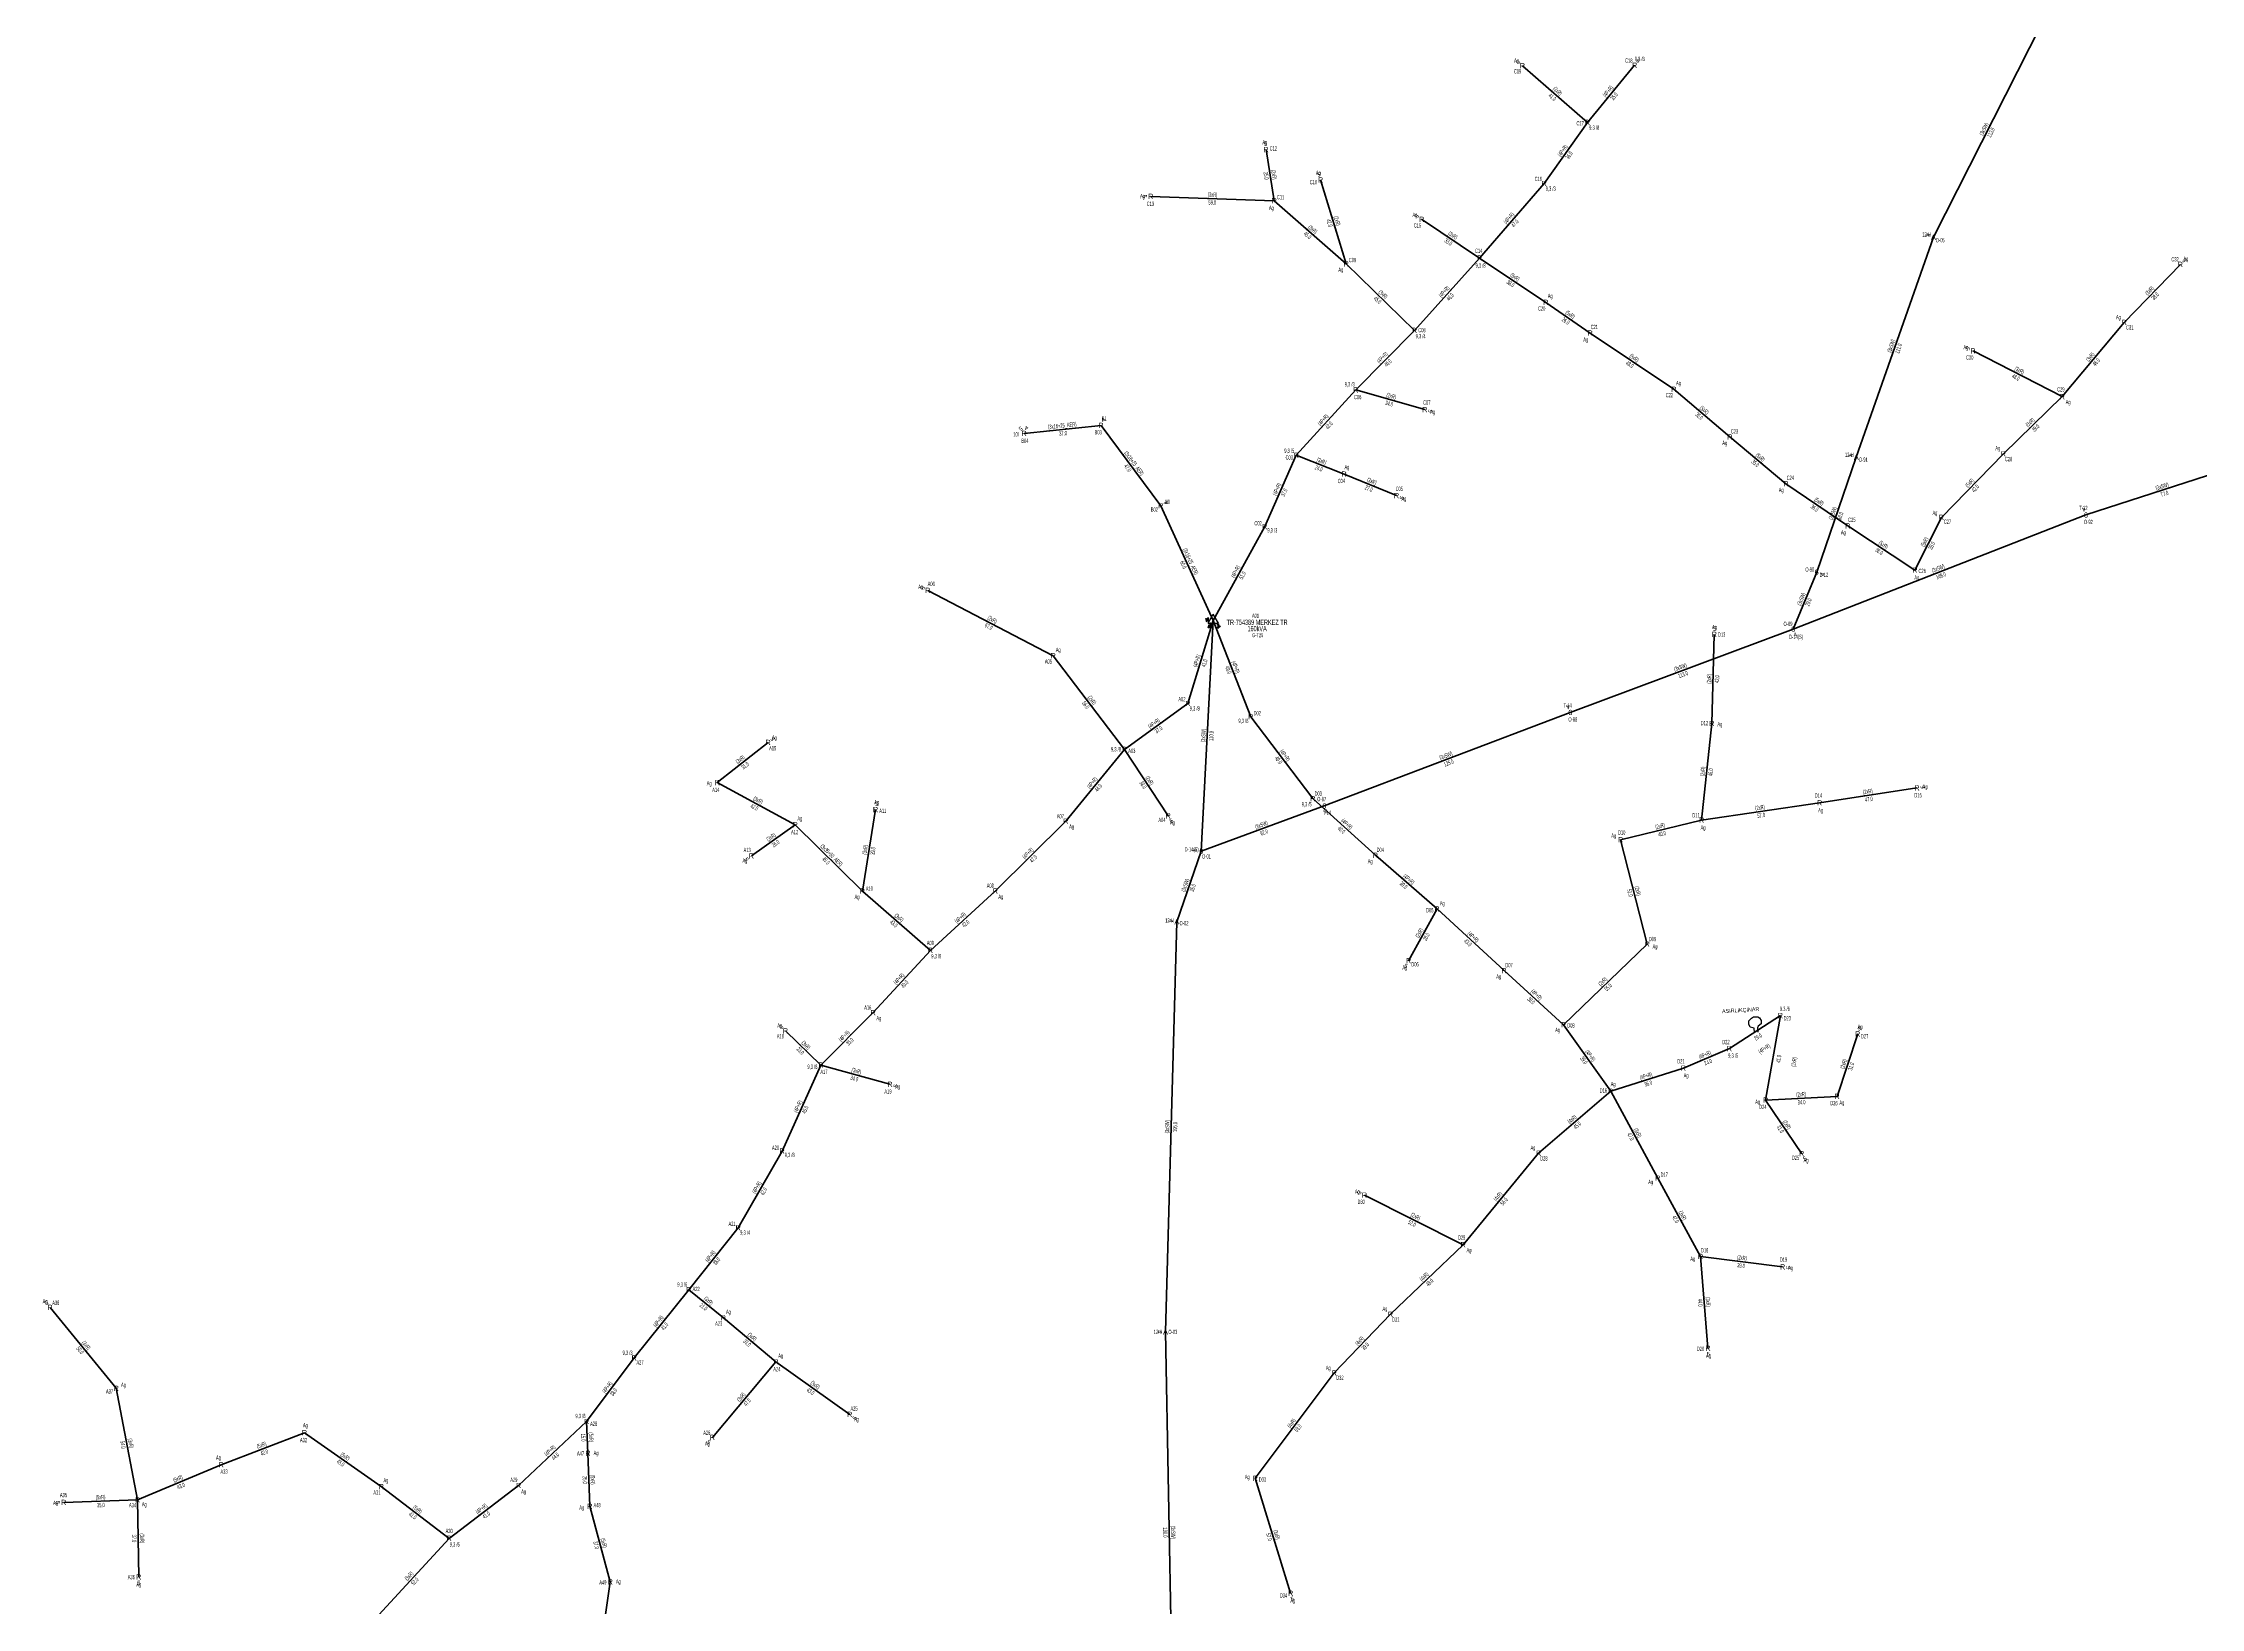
# Model space of a CAD drawing. Header units: millimetres. Extents: x 457514 to 465753, y 4009688 to 4014636.
# Drawn here: x 458332 to 459356, y 4011940 to 4012683 of the extents above; entities that cross this region are included whole.
import ezdxf
from ezdxf.enums import TextEntityAlignment as Align

# ---------------------------------------------------------------- set-up
doc = ezdxf.new("R2010")
doc.units = ezdxf.units.MM
for name, color, linetype, lineweight in [('DIREK_AG_MEVCUT', 120, 'Continuous', 25), ('DIREK_ENH_MEVCUT', 6, 'Continuous', 25), ('HAT_AG_HAVAI_MEVCUT', 126, 'Continuous', 50), ('HAT_ENH_HAVAI_MEVCUT', 6, 'Continuous', 70), ('KULLANICI', 1, 'Continuous', 25), ('TRAFO_MEVCUT', 5, 'Continuous', 30), ('TRAFO_TADILAT_BYSK', 5, 'Continuous', 30)]:
    doc.layers.add(name, color=color, linetype=linetype, lineweight=lineweight)
doc.styles.add('Direk', font='B_CAD')
doc.styles.get("Standard").update_dxf_attribs({"font": 'Arial'})

# ---------------------------------------------------------------- blocks, each defined once
blk = doc.blocks.new('MEV_DIREK')
h = blk.add_hatch(color=32)
h.paths.add_polyline_path([(-2.1, 1), (-2.4, 1.1), (-3.3, -0.5), (-3.1, -0.7), (-2.7, 0.1), (-1.9, -0.4), (-1.8, -0.2), (-2.6, 0.2)])
h.paths.add_polyline_path([(-3.5, -0.2), (-3.3, -0.2), (-2.6, 1), (-2.7, 1.1)])
h.paths.add_polyline_path([(-3.5, 0.3), (-3.4, 0.2), (-3.1, 0.8), (-3.2, 0.9)])
h.paths.add_polyline_path([(-3.6, 0.8), (-3.7, 0.7), (-3.5, 0.6), (-3.5, 0.7)])
h.paths.add_polyline_path([(-1.5, -2.3), (-2.3, -2.3), (-2.5, -3.5), (-2.4, -3.5), (-2.2, -2.5), (-1.9, -2.5), (-2.1, -3.5), (-2, -3.5), (-1.8, -2.5), (-1.5, -2.5), (-1.7, -3.5), (-1.6, -3.5), (-1.4, -2.5), (-1.1, -2.5), (-1.3, -3.5), (-1.2, -3.5), (-1, -2.5), (-0.7, -2.5), (-0.9, -3.5), (-0.8, -3.5), (-0.6, -2.3), (-1.3, -2.3), (-1.3, -1.4), (-1.5, -1.4)])
at = {"layer": 'TRAFO_MEVCUT'}
for points in [[(2.4, -1.6), (2.1, -1.9), (2.1, -1.4), (1.9, -1.4), (2, -2.3), (2.2, -2), (2.3, -2.7), (2.1, -2.7), (2.4, -2.9), (2.4, -2.9), (2.6, -2.5), (2.4, -2.6)], [(2.4, -1.6), (2.1, -1.9), (2.1, -1.4), (1.9, -1.4), (2, -2.3), (2.2, -2), (2.3, -2.7), (2.1, -2.7), (2.4, -2.9), (2, -3.2), (2.2, -3.8), (2.3, -3.7), (2.1, -3.3), (2.3, -3.1), (2.4, -3.6), (2.5, -3.6), (2.3, -3.1), (2.5, -2.9), (2.7, -3.4), (2.7, -3.4), (2.6, -2.9), (2.7, -2.8), (2.9, -3.2), (3, -3.2), (2.8, -2.7), (3, -2.6), (3.1, -3.1), (3.2, -3), (3, -2.4), (2.4, -2.9), (2.6, -2.5), (2.4, -2.6)], [(3, -2.6), (3.1, -3.1), (3.2, -3), (3, -2.4), (2.4, -2.9), (2.6, -2.5), (2.4, -2.6), (2.4, -1.6), (2.1, -1.9), (2.1, -1.4), (1.9, -1.4), (2, -2.3), (2.2, -2), (2.3, -2.7), (2.1, -2.7), (2.4, -2.9), (2, -3.2), (2.2, -3.8), (2.3, -3.7), (2.1, -3.3), (2.3, -3.1), (2.4, -3.6), (2.5, -3.6), (2.3, -3.1), (2.5, -2.9), (2.7, -3.4), (2.7, -3.4), (2.6, -2.9), (2.7, -2.8), (2.9, -3.2), (3, -3.2), (2.8, -2.7)]]:
    blk.add_hatch(color=32, dxfattribs=at).paths.add_polyline_path(points)
at = {"layer": 'TRAFO_MEVCUT', "linetype": 'Continuous'}
for p, q in [((-2.5, -1.4), (0, 2.9)), ((2.5, -1.4), (0, 2.9)), ((-2.5, -1.4), (2.5, -1.4))]:
    blk.add_line(p, q, dxfattribs=at)
at = {"layer": 'TRAFO_MEVCUT', "color": 32, "flags": 128}
blk.add_lwpolyline([(1.9, -1.4), (2.1, -1.4), (2.1, -1.9), (2.4, -1.6), (2.4, -2.6), (2.6, -2.5), (2.4, -2.9), (3, -2.4), (3.2, -3), (3.1, -3.1), (3, -2.6), (2.8, -2.7), (3, -3.2), (2.9, -3.2), (2.7, -2.8), (2.6, -2.9), (2.7, -3.4), (2.7, -3.4), (2.5, -2.9), (2.3, -3.1), (2.5, -3.6), (2.4, -3.6), (2.3, -3.1), (2.1, -3.3), (2.3, -3.7), (2.2, -3.8), (2, -3.2), (2.4, -2.9), (2.1, -2.7), (2.3, -2.7), (2.2, -2), (2, -2.3), (1.9, -1.4)], dxfattribs=at)
at = {"layer": 'TRAFO_TADILAT_BYSK', "color": 32, "flags": 128}
for points in [[(-3.5, 0.6), (-3.5, 0.7), (-3.6, 0.8), (-3.7, 0.7), (-3.5, 0.6)], [(-3.3, -0.2), (-2.6, 1), (-2.7, 1.1), (-3.5, -0.2), (-3.3, -0.2)], [(-3.4, 0.2), (-3.1, 0.8), (-3.2, 0.9), (-3.5, 0.3), (-3.4, 0.2)], [(-1.8, -0.2), (-2.6, 0.2), (-2.1, 1), (-2.4, 1.1), (-3.3, -0.5), (-3.1, -0.7), (-2.7, 0.1), (-1.9, -0.4), (-1.8, -0.2)], [(-1.3, -1.4), (-1.5, -1.4), (-1.5, -2.3), (-2.3, -2.3), (-2.5, -3.5), (-2.4, -3.5), (-2.2, -2.5), (-1.9, -2.5), (-2.1, -3.5), (-2, -3.5), (-1.8, -2.5), (-1.5, -2.5), (-1.7, -3.5), (-1.6, -3.5), (-1.4, -2.5), (-1.1, -2.5), (-1.3, -3.5), (-1.2, -3.5), (-1, -2.5), (-0.7, -2.5), (-0.9, -3.5), (-0.8, -3.5), (-0.6, -2.3), (-1.3, -2.3), (-1.3, -1.4)]]:
    blk.add_lwpolyline(points, dxfattribs=at)

msp = doc.modelspace()

# ---------------------------------------------------------------- linework, layer by layer
at = {"layer": 'HAT_AG_HAVAI_MEVCUT'}
for p, q in [((459065.068679, 4012645.236961), (459034.192, 4012672.148)), ((459087.390292, 4012672.383771), (459065.068679, 4012645.236961)), ((459065.068679, 4012645.236961), (459044.479162, 4012616.260951)), ((458916.372695, 4012608.061839), (458912.514863, 4012632.35781)), ((458950.534216, 4012578.090881), (458938.378512, 4012617.918685)), ((458916.372695, 4012608.061839), (458857.746311, 4012610.127975)), ((458950.534216, 4012578.090881), (458916.372695, 4012608.061839)), ((459013.873821, 4012580.832457), (459044.479162, 4012616.260951)), ((459013.873821, 4012580.832457), (458986.338369, 4012599.255012)), ((458983.007896, 4012546.491032), (458950.534216, 4012578.090881)), ((458983.007896, 4012546.491032), (459013.873821, 4012580.832457)), ((459013.873821, 4012580.832457), (459045.291, 4012559.798597)), ((459319.80442, 4012550.288789), (459346.415618, 4012577.835219)), ((459045.291, 4012559.798597), (459066.328288, 4012545.252032)), ((458955.058829, 4012518.245365), (458983.007896, 4012546.491032)), ((459066.328288, 4012545.252032), (459106.018726, 4012518.575782)), ((459290.399295, 4012515.079997), (459319.80442, 4012550.288789)), ((459290.399295, 4012515.079997), (459248.041616, 4012536.767366)), ((458926.882, 4012487.208), (458955.058829, 4012518.245365)), ((458955.058829, 4012518.245365), (458987.866376, 4012508.89462)), ((459106.018726, 4012518.575782), (459132.598383, 4012495.920476)), ((459262.443581, 4012487.919568), (459290.399295, 4012515.079997)), ((458797.696072, 4012497.598711), (458834.256948, 4012501.408608)), ((458862.537375, 4012463.246503), (458834.256948, 4012501.408608)), ((459132.598383, 4012495.920476), (459159.230291, 4012473.741044)), ((458911.873218, 4012453.40319), (458926.882, 4012487.208)), ((458926.882, 4012487.208), (458949.562754, 4012478.283795)), ((459233.058348, 4012457.743403), (459262.443581, 4012487.919568)), ((458949.562754, 4012478.283795), (458974.425756, 4012468.082108)), ((459159.230291, 4012473.741044), (459188.564966, 4012453.69812)), ((458862.537375, 4012463.246503), (458887.492, 4012408.868)), ((458911.873218, 4012453.40319), (458887.492, 4012408.868)), ((459188.564966, 4012453.69812), (459220.423178, 4012432.683976)), ((459220.423178, 4012432.683976), (459233.058348, 4012457.743403)), ((458811.491618, 4012392.080908), (458751.998246, 4012423.091119)), ((458875.438901, 4012369.404198), (458887.492, 4012408.868)), ((458905.283856, 4012363.107891), (458887.492, 4012408.868)), ((459124.053753, 4012359.894411), (459125.240428, 4012402.206413)), ((458845.377836, 4012347.602021), (458811.491618, 4012392.080908)), ((458875.438901, 4012369.404198), (458845.377836, 4012347.602021)), ((458905.283856, 4012363.107891), (458934.708476, 4012324.253206)), ((458652.081731, 4012331.877522), (458676.220842, 4012350.904822)), ((459119.234249, 4012314.049507), (459124.053753, 4012359.894411)), ((458845.377836, 4012347.602021), (458817.494624, 4012313.553471)), ((458845.377836, 4012347.602021), (458866.050792, 4012316.057149)), ((458689.085549, 4012311.836115), (458652.081731, 4012331.877522)), ((458934.708476, 4012324.253206), (458964.422881, 4012297.332805)), ((459119.234249, 4012314.049507), (459175.179352, 4012322.266244)), ((459175.179352, 4012322.266244), (459221.434667, 4012329.346582)), ((458689.085549, 4012311.836115), (458668.284021, 4012297.025727)), ((458720.951306, 4012280.358288), (458689.085549, 4012311.836115)), ((458720.951306, 4012280.358288), (458727.184459, 4012319.057901)), ((458784.064894, 4012280.405453), (458817.494624, 4012313.553471)), ((459080.76374, 4012304.756425), (459119.234249, 4012314.049507)), ((459093.405992, 4012255.160023), (459080.76374, 4012304.756425)), ((458964.422881, 4012297.332805), (458993.655917, 4012271.873776)), ((458753.236003, 4012252.220599), (458720.951306, 4012280.358288)), ((458753.236003, 4012252.220599), (458784.064894, 4012280.405453)), ((458993.655917, 4012271.873776), (458980.154315, 4012247.310949)), ((458993.655917, 4012271.873776), (459025.463882, 4012242.608183)), ((458753.236003, 4012252.220599), (458726.046067, 4012222.675278)), ((459053.714638, 4012216.936118), (459093.405992, 4012255.160023)), ((459025.463882, 4012242.608183), (459053.714638, 4012216.936118)), ((458701.245275, 4012197.763896), (458726.046067, 4012222.675278)), ((459053.714638, 4012216.936118), (459076.094595, 4012185.330709)), ((459132.413, 4012205.614), (459156.606531, 4012221.276544)), ((459156.606531, 4012221.276544), (459149.598189, 4012181.163956)), ((458701.245275, 4012197.763896), (458684.439789, 4012213.978296)), ((459183.513542, 4012182.875966), (459193.282251, 4012212.529845)), ((458701.245275, 4012197.763896), (458682.8551, 4012156.950342)), ((458701.245275, 4012197.763896), (458734.048007, 4012188.621874)), ((459110.609733, 4012196.286075), (459132.413, 4012205.614)), ((459076.094595, 4012185.330709), (459110.609733, 4012196.286075)), ((459076.094595, 4012185.330709), (459041.866387, 4012155.927863)), ((459076.094595, 4012185.330709), (459098.393259, 4012144.086657)), ((459149.598189, 4012181.163956), (459183.513542, 4012182.875966)), ((459149.598189, 4012181.163956), (459166.720695, 4012155.70351)), ((458682.8551, 4012156.950342), (458662.010428, 4012120.492176)), ((459041.866387, 4012155.927863), (459006.070218, 4012112.492197)), ((459006.070218, 4012112.492197), (458959.227763, 4012136.017553)), ((459098.393259, 4012144.086657), (459118.694652, 4012106.937282)), ((458662.010428, 4012120.492176), (458638.584856, 4012091.124963)), ((459006.070218, 4012112.492197), (458971.579972, 4012079.45814)), ((459118.694652, 4012106.937282), (459122.208106, 4012063.357141)), ((459118.694652, 4012106.937282), (459157.640803, 4012101.950252)), ((458638.584856, 4012091.124963), (458612.655692, 4012058.753814)), ((458638.584856, 4012091.124963), (458654.983614, 4012077.764293)), ((458366.834547, 4012044.342249), (458335.449765, 4012082.749852)), ((458654.983614, 4012077.764293), (458679.915, 4012056.881)), ((458971.579972, 4012079.45814), (458944.905519, 4012051.60503)), ((458612.655692, 4012058.753814), (458590.093532, 4012028.565132)), ((458679.915, 4012056.881), (458649.794567, 4012020.993488)), ((458679.915, 4012056.881), (458714.986902, 4012031.90837)), ((458376.984473, 4011991.38186), (458366.834547, 4012044.342249)), ((458944.905519, 4012051.60503), (458907.377811, 4012001.60084)), ((458456.184042, 4012023.245036), (458416.705576, 4012008.042225)), ((458492.626876, 4011997.667814), (458456.184042, 4012023.245036)), ((458590.093532, 4012028.565132), (458557.804048, 4011998.198556)), ((458590.093532, 4012028.565132), (458590.6925, 4012013.49125)), ((458590.6925, 4012013.49125), (458591.592821, 4011988.321906)), ((458416.705576, 4012008.042225), (458376.984473, 4011991.38186)), ((458524.847457, 4011973.102849), (458492.626876, 4011997.667814)), ((458524.847457, 4011973.102849), (458557.804048, 4011998.198556)), ((458907.377811, 4012001.60084), (458924.175516, 4011947.053751)), ((458376.984473, 4011991.38186), (458341.941045, 4011990.155768)), ((458376.984473, 4011991.38186), (458377.506695, 4011954.769223)), ((458591.592821, 4011988.321906), (458601.278317, 4011952.422039)), ((458524.847457, 4011973.102849), (458489.511095, 4011934.800416)), ((458601.278317, 4011952.422039), (458594.515643, 4011905.184252))]:
    msp.add_line(p, q, dxfattribs=at)
at = {"layer": 'HAT_ENH_HAVAI_MEVCUT'}
for p, q in [((459229.23573, 4012590.715318), (459280.490184, 4012691.823966)), ((459192.628174, 4012486.304025), (459229.23573, 4012590.715318)), ((459173.840999, 4012431.795472), (459192.628174, 4012486.304025)), ((459301.594164, 4012458.887454), (459374.995732, 4012482.661496)), ((459162.64, 4012404.693), (459301.594164, 4012458.887454)), ((459173.840999, 4012431.795472), (459162.64, 4012404.693)), ((458881.771, 4012299.281), (458887.492, 4012408.868)), ((459162.64, 4012404.693), (459056.883581, 4012365.1395)), ((459056.883581, 4012365.1395), (458940.159344, 4012320.768054)), ((458940.159344, 4012320.768054), (458881.771, 4012299.281)), ((458881.771, 4012299.281), (458870.144939, 4012265.751965)), ((458864.789792, 4012071.112584), (458870.144939, 4012265.751965)), ((458868.350873, 4011880.764606), (458864.789792, 4012071.112584))]:
    msp.add_line(p, q, dxfattribs=at)
at = {"layer": 'KULLANICI', "flags": 128}
msp.add_lwpolyline([(459144.344811, 4012213.229049), (459144.172461, 4012215.340335), (459142.319699, 4012215.77121), (459141.587212, 4012217.106922), (459141.673387, 4012218.701158), (459142.879837, 4012220.03687), (459143.913936, 4012220.640095), (459145.939047, 4012220.72627), (459146.757709, 4012220.123045), (459147.533284, 4012218.916596), (459147.490196, 4012217.408534), (459146.111397, 4012216.202085), (459145.766697, 4012215.42651), (459145.939047, 4012213.358312)], dxfattribs=at)

# ---------------------------------------------------------------- block references
at = {"layer": 'TRAFO_MEVCUT'}
msp.add_blockref('MEV_DIREK', (458887.492, 4012408.868), dxfattribs=at)

# ---------------------------------------------------------------- texts
at = {"layer": 'DIREK_AG_MEVCUT', "width": 0.53}
for s, p in [('Ag', (459031.35182, 4012674.623402)), ('C19', (459031.892371, 4012669.509495)), ('C18', (459084.686847, 4012674.606693)), ('9,3 /8', (459089.855426, 4012675.381785)), ('Ag', (458911.957264, 4012635.869468)), ('C17', (459061.593045, 4012644.824693)), ('9,3 /8', (459068.227475, 4012642.820768)), ('C12', (458915.971558, 4012632.906681)), ('C10', (458935.030955, 4012616.896988)), ('Ag', (458937.326576, 4012621.365322)), ('C16', (459041.725248, 4012618.421033)), ('Ag', (458853.89405, 4012610.263738)), ('C13', (458857.62304, 4012606.630147)), ('C11', (458919.437397, 4012609.752282)), ('9,3 /3', (459047.604141, 4012613.809818)), ('Ag', (458915.03373, 4012604.686877)), ('Ag', (458983.184253, 4012601.365269)), ('C15', (458984.392124, 4012596.346038)), ('Ag', (458947.995405, 4012575.343456)), ('C09', (458953.522378, 4012579.913212)), ('C14', (459013.40508, 4012584.300927)), ('9,3 /8', (459014.317134, 4012577.285584)), ('C32', (459343.898381, 4012580.266993)), ('Ag', (459349.018701, 4012580.529786)), ('C20', (459043.322069, 4012556.90493)), ('Ag', (459047.372236, 4012562.857314)), ('9,3 /4', (458985.870163, 4012543.791567)), ('C08', (458986.504918, 4012546.635387)), ('C21', (459068.299819, 4012548.143929)), ('Ag', (459317.004564, 4012552.804402)), ('C31', (459322.407916, 4012547.9496)), ('Ag', (459064.244156, 4012542.194968)), ('Ag', (459244.645059, 4012538.506423)), ('C30', (459246.446518, 4012533.651975)), ('9,3 /3', (458952.20287, 4012520.952344)), ('C06', (458956.019367, 4012514.879749)), ('C22', (459103.903892, 4012515.78697)), ('Ag', (459108.263127, 4012521.535451)), ('C29', (459289.700913, 4012518.509613)), ('K1', (458835.727997, 4012504.751017)), ('C07', (458988.825733, 4012512.260572)), ('Ag', (458991.560539, 4012507.841716)), ('Ag', (459293.156155, 4012512.522909)), ('10I', (458793.889109, 4012497.201999)), ('B04', (458798.058832, 4012494.117561)), ('B03', (458832.847051, 4012498.205143)), ('Ag', (459130.195902, 4012493.068994)), ('C23', (459134.853536, 4012498.597095)), ('9,3 /5', (458923.525975, 4012489.394711)), ('C03', (458923.52589, 4012486.21476)), ('Ag', (459259.792898, 4012490.573301)), ('C28', (459264.917032, 4012485.443272)), ('C04', (458948.257657, 4012475.036223)), ('Ag', (458950.917194, 4012481.65415)), ('C24', (459161.339834, 4012476.533861)), ('10I', (458865.794137, 4012465.172215)), ('C05', (458975.754368, 4012471.320131)), ('Ag', (458977.967515, 4012466.628868)), ('Ag', (459156.99183, 4012470.777553)), ('B02', (458859.524644, 4012461.465085)), ('C02', (458908.736049, 4012454.955017)), ('9,3 /3', (458915.491918, 4012451.61317)), ('C25', (459190.515864, 4012456.603976)), ('Ag', (459229.973674, 4012459.943551)), ('C27', (459235.907809, 4012455.711022)), ('Ag', (459186.503811, 4012450.628037)), ('C26', (459223.904508, 4012432.322952)), ('Ag', (458748.615505, 4012424.854333)), ('A06', (458753.616005, 4012426.194804)), ('Ag', (459221.347629, 4012429.213649)), ('Ag', (459125.338828, 4012405.714982)), ('D13', (459128.739052, 4012402.108291)), ('Ag', (458813.894033, 4012394.932438)), ('A05', (458809.236524, 4012389.40424)), ('A02', (458872.590061, 4012371.43745)), ('9,3 /8', (458878.685556, 4012367.087021)), ('9,3 /8', (458901.770757, 4012361.145168)), ('D02', (458908.339336, 4012364.814948)), ('D12', (459120.561464, 4012360.126605)), ('Ag', (459127.899354, 4012359.638726)), ('Ag', (458679.188466, 4012353.244008)), ('A15', (458678.387499, 4012348.156077)), ('9,3 /8', (458841.278105, 4012347.674046)), ('A03', (458848.820286, 4012346.969929)), ('Ag', (458648.242258, 4012331.548151)), ('Ag', (459225.241119, 4012329.929239)), ('A14', (458651.367878, 4012328.451093)), ('Ag', (458727.749987, 4012322.56908)), ('A11', (458730.639926, 4012318.501347)), ('9,3 /5', (458931.798986, 4012321.588974)), ('D03', (458937.289752, 4012326.616892)), ('D14', (459174.660263, 4012325.727536)), ('Ag', (459175.706247, 4012318.752902)), ('D15', (459221.964247, 4012325.886879)), ('A12', (458688.804889, 4012308.347386)), ('Ag', (458691.295443, 4012314.817755)), ('A07', (458814.905039, 4012315.908051)), ('Ag', (458820.278476, 4012311.022255)), ('A04', (458863.123418, 4012314.138692)), ('Ag', (458868.07587, 4012312.967082)), ('D10', (459081.295544, 4012308.215787)), ('D11', (459116.601216, 4012316.355399)), ('Ag', (459119.913002, 4012310.547154)), ('A13', (458666.254033, 4012299.876893)), ('D04', (458966.747268, 4012299.949525)), ('Ag', (459077.50512, 4012306.71902)), ('Ag', (458665.197361, 4012294.828069)), ('Ag', (458961.941979, 4012294.539886)), ('Ag', (458718.406306, 4012277.615842)), ('A10', (458724.242558, 4012281.548941)), ('A08', (458781.651398, 4012282.940218)), ('Ag', (458786.647135, 4012277.693464)), ('D05', (458990.209893, 4012271.26147)), ('Ag', (458996.148218, 4012274.657894)), ('D09', (459095.914945, 4012257.600342)), ('A09', (458753.194437, 4012255.720352)), ('9,3 /8', (458756.006055, 4012249.44144)), ('Ag', (459097.100539, 4012254.108348)), ('Ag', (458978.386018, 4012244.09397)), ('D06', (458983.22149, 4012245.624995)), ('Ag', (459022.94046, 4012239.848476)), ('D07', (459027.825707, 4012245.191162)), ('Ag', (458681.73723, 4012216.585801)), ('A16', (458723.517692, 4012225.095469)), ('Ag', (458728.759632, 4012220.07782)), ('D08', (459057.199173, 4012216.607455)), ('9,3 /6', (459158.72055, 4012224.47096)), ('D23', (459159.858421, 4012219.982245)), ('Ag', (459194.412087, 4012215.959573)), ('A18', (458682.009608, 4012211.459524)), ('Ag', (459050.895175, 4012214.439894)), ('D22', (459130.767672, 4012208.703158)), ('D27', (459196.606521, 4012211.434749)), ('9,3 /8', (458697.2292, 4012196.991623)), ('D21', (459109.390528, 4012199.566858)), ('9,3 /5', (459134.191678, 4012202.274474)), ('A17', (458702.729175, 4012194.594031)), ('A19', (458733.108376, 4012185.250362)), ('Ag', (458737.748815, 4012187.59047)), ('D16', (459072.62081, 4012185.758286)), ('Ag', (459077.243592, 4012188.755992)), ('Ag', (459111.871999, 4012192.889416)), ('Ag', (459145.835222, 4012180.363739)), ('D24', (459148.284993, 4012177.91965)), ('D26', (459182.040418, 4012179.70108)), ('Ag', (459185.766364, 4012179.921745)), ('A20', (458679.736775, 4012158.539697)), ('9,3 /8', (458686.450063, 4012155.118053)), ('Ag', (459039.185295, 4012158.554722)), ('D28', (459044.366416, 4012153.478404)), ('D17', (459101.468337, 4012145.758153)), ('D25', (459163.816381, 4012153.750318)), ('Ag', (459168.784403, 4012152.634862)), ('Ag', (458955.81666, 4012137.730687)), ('Ag', (459095.044246, 4012142.26626)), ('D30', (458957.656956, 4012132.889844)), ('A21', (458659.114565, 4012122.457876)), ('9,3 /4', (458665.315084, 4012118.248989)), ('D29', (459005.347291, 4012115.916723)), ('Ag', (459008.826268, 4012109.934342)), ('Ag', (459115.015292, 4012105.838145)), ('D18', (459120.668034, 4012109.827916)), ('D19', (459158.085347, 4012105.421906)), ('9,3 /6', (458635.485439, 4012093.602437)), ('Ag', (459161.461606, 4012101.461001)), ('Ag', (458333.093023, 4012085.633952)), ('A38', (458338.159986, 4012084.964509)), ('A22', (458642.064875, 4012091.49842)), ('A23', (458652.754477, 4012075.06597)), ('Ag', (458657.356701, 4012080.636864)), ('Ag', (458968.927591, 4012082.110388)), ('D31', (458974.054908, 4012076.983328)), ('D20', (459118.719426, 4012063.075882)), ('9,3 /3', (458609.512807, 4012061.185891)), ('A27', (458615.423704, 4012056.611826)), ('A24', (458680.357933, 4012053.40914)), ('Ag', (458682.188136, 4012059.821936)), ('Ag', (458942.030895, 4012054.045029)), ('Ag', (459122.491657, 4012059.840035)), ('A37', (458363.663803, 4012042.860228)), ('Ag', (458370.296535, 4012045.9604)), ('D32', (458947.573878, 4012049.34011)), ('A25', (458717.016996, 4012034.759461)), ('Ag', (458456.615907, 4012026.761872)), ('9,3 /8', (458587.148914, 4012031.194747)), ('A28', (458593.436121, 4012027.527298)), ('A26', (458647.113678, 4012023.243562)), ('Ag', (458718.073476, 4012029.710603)), ('Ag', (458415.350259, 4012011.412316)), ('A32', (458455.757449, 4012019.771131)), ('A47', (458587.194991, 4012013.359209)), ('Ag', (458594.544376, 4012013.636669)), ('Ag', (458647.397827, 4012018.13785)), ('A33', (458418.011488, 4012004.794981)), ('A29', (458555.5419, 4012000.869265)), ('Ag', (458903.585367, 4012002.261764)), ('D33', (458910.825842, 4012000.999938)), ('A35', (458341.818662, 4011993.653628)), ('A31', (458490.560131, 4011994.843179)), ('Ag', (458494.817361, 4012000.661566)), ('Ag', (458560.21444, 4011995.352828)), ('Ag', (458338.088746, 4011990.020984)), ('A34', (458374.571269, 4011988.846816)), ('Ag', (458380.161073, 4011989.302042)), ('Ag', (458587.784947, 4011987.747818)), ('A48', (458595.05371, 4011988.843682)), ('A30', (458524.848478, 4011976.602849)), ('9,3 /6', (458527.474184, 4011970.215862)), ('A36', (458374.007051, 4011954.719306)), ('Ag', (458377.556684, 4011951.264519)), ('A49', (458597.784754, 4011952.209856)), ('Ag', (458605.125448, 4011952.655696)), ('D34', (458920.830531, 4011946.023667)), ('Ag', (458925.236339, 4011943.608948))]:
    msp.add_text(s, height=2.05, dxfattribs=at).set_placement(p, align=Align.MIDDLE_CENTER)
at = {"layer": 'DIREK_AG_MEVCUT', "color": 32, "style": 'Direk'}
for s, rotation, p in [('5', 588.925726, (459032.081196, 4012673.987703)), ('5', 500.571061, (459089.16863, 4012674.546527)), ('5', 549.022379, (458912.075766, 4012635.123166)), ('5', 556.97253, (458937.561155, 4012620.59673)), ('5', 627.981593, (458854.948049, 4012610.226593)), ('5', 596.215555, (458984.011189, 4012600.812008)), ('5', 495.989326, (459348.361036, 4012579.849008)), ('5', 602.887299, (459245.549303, 4012538.043445)), ('4', 156.244914, (458835.384867, 4012503.97138)), ('5', 434.091488, (458990.559137, 4012508.127134)), ('5', 215.949146, (458796.052284, 4012499.865419)), ('4', 155.949146, (458798.837204, 4012500.155627)), ('4', 120.595679, (458864.94756, 4012464.671637)), ('5', 427.690873, (458977.016174, 4012467.019218)), ('5', 602.469758, (458749.515299, 4012424.385326)), ('5', 538.393515, (459125.318925, 4012405.005312)), ('5', 488.246426, (458678.419838, 4012352.638148)), ('5', 458.70276, (459224.20243, 4012329.770246)), ('5', 530.850236, (458727.629703, 4012321.822274)), ('5', 393.23886, (458867.585558, 4012313.71525)), ('5', 305.450318, (458666.003089, 4012295.401736)), ('5', 331.203451, (458978.805552, 4012244.857209)), ('5', 586.025535, (458682.424771, 4012215.922442)), ('5', 521.76686, (459194.158327, 4012215.18926)), ('5', 434.427008, (458736.745216, 4012187.87017)), ('5', 393.921384, (459168.283249, 4012153.380058)), ('5', 603.333147, (458956.725596, 4012137.274199)), ('5', 442.703021, (459160.418127, 4012101.594618)), ('5', 579.253984, (458333.67804, 4012084.918029)), ('5', 364.609247, (459122.433114, 4012060.566197)), ('5', 414.547578, (458717.267775, 4012030.284295)), ('5', 319.993223, (458647.994508, 4012018.848776)), ('5', 272.003836, (458339.142757, 4011990.057862)), ('5', 360.817179, (458377.546628, 4011951.969508)), ('5', 377.116148, (458924.999583, 4011944.377762))]:
    msp.add_text(s, height=2, rotation=rotation, dxfattribs=at).set_placement(p, align=Align.MIDDLE_CENTER)
at = {"layer": 'DIREK_AG_MEVCUT', "style": 'Direk'}
for s, p in [('R', (459034.192, 4012672.148)), ('R', (459087.390292, 4012672.383771)), ('R', (459065.068679, 4012645.236961)), ('R', (458912.514863, 4012632.35781)), ('R', (458938.378512, 4012617.918685)), ('R', (459044.479162, 4012616.260951)), ('R', (458857.746311, 4012610.127975)), ('R', (458916.372695, 4012608.061839)), ('R', (458986.338369, 4012599.255012)), ('R', (458950.534216, 4012578.090881)), ('R', (459013.873821, 4012580.832457)), ('R', (459346.415618, 4012577.835219)), ('R', (459045.291, 4012559.798597)), ('R', (458983.007896, 4012546.491032)), ('R', (459066.328288, 4012545.252032)), ('R', (459319.80442, 4012550.288789)), ('R', (459248.041616, 4012536.767366)), ('R', (458955.058829, 4012518.245365)), ('R', (459106.018726, 4012518.575782)), ('R', (459290.399295, 4012515.079997)), ('R', (458987.866376, 4012508.89462)), ('R', (458797.696072, 4012497.598711)), ('P', (458834.256948, 4012501.408608)), ('R', (459132.598383, 4012495.920476)), ('R', (458926.882, 4012487.208)), ('R', (459262.443581, 4012487.919568)), ('R', (458949.562754, 4012478.283795)), ('R', (459159.230291, 4012473.741044)), ('R', (458862.537375, 4012463.246503)), ('R', (458974.425756, 4012468.082108)), ('R', (458911.873218, 4012453.40319)), ('R', (459188.564966, 4012453.69812)), ('R', (459233.058348, 4012457.743403)), ('R', (459220.423178, 4012432.683976)), ('R', (458751.998246, 4012423.091119)), ('R', (459125.240428, 4012402.206413)), ('R', (458811.491618, 4012392.080908)), ('R', (458875.438901, 4012369.404198)), ('R', (458905.283856, 4012363.107891)), ('R', (459124.053753, 4012359.894411)), ('R', (458676.220842, 4012350.904822)), ('R', (458845.377836, 4012347.602021)), ('R', (458652.081731, 4012331.877522)), ('R', (459221.434667, 4012329.346582)), ('R', (458727.184459, 4012319.057901)), ('R', (458934.708476, 4012324.253206)), ('R', (459175.179352, 4012322.266244)), ('R', (458689.085549, 4012311.836115)), ('R', (458817.494624, 4012313.553471)), ('R', (458866.050792, 4012316.057149)), ('R', (459119.234249, 4012314.049507)), ('R', (459080.76374, 4012304.756425)), ('R', (458668.284021, 4012297.025727)), ('R', (458964.422881, 4012297.332805)), ('R', (458720.951306, 4012280.358288)), ('R', (458784.064894, 4012280.405453)), ('R', (458993.655917, 4012271.873776)), ('R', (458753.236003, 4012252.220599)), ('R', (458980.154315, 4012247.310949)), ('R', (459093.405992, 4012255.160023)), ('R', (459025.463882, 4012242.608183)), ('R', (458726.046067, 4012222.675278)), ('R', (459053.714638, 4012216.936118)), ('R', (459156.606531, 4012221.276544)), ('R', (458684.439789, 4012213.978296)), ('R', (459132.413, 4012205.614)), ('R', (459193.282251, 4012212.529845)), ('R', (458701.245275, 4012197.763896)), ('R', (459110.609733, 4012196.286075)), ('R', (458734.048007, 4012188.621874)), ('R', (459076.094595, 4012185.330709)), ('R', (459149.598189, 4012181.163956)), ('R', (459183.513542, 4012182.875966)), ('R', (458682.8551, 4012156.950342)), ('R', (459041.866387, 4012155.927863)), ('R', (459166.720695, 4012155.70351)), ('R', (459098.393259, 4012144.086657)), ('R', (458959.227763, 4012136.017553)), ('R', (458662.010428, 4012120.492176)), ('R', (459006.070218, 4012112.492197)), ('R', (459118.694652, 4012106.937282)), ('R', (459157.640803, 4012101.950252)), ('R', (458335.449765, 4012082.749852)), ('R', (458638.584856, 4012091.124963)), ('R', (458654.983614, 4012077.764293)), ('R', (458971.579972, 4012079.45814)), ('R', (459122.208106, 4012063.357141)), ('R', (458612.655692, 4012058.753814)), ('R', (458679.915, 4012056.881)), ('R', (458366.834547, 4012044.342249)), ('R', (458944.905519, 4012051.60503)), ('R', (458714.986902, 4012031.90837)), ('R', (458456.184042, 4012023.245036)), ('R', (458590.093532, 4012028.565132)), ('R', (458590.6925, 4012013.49125)), ('R', (458649.794567, 4012020.993488)), ('R', (458416.705576, 4012008.042225)), ('R', (458907.377811, 4012001.60084)), ('R', (458376.984473, 4011991.38186)), ('R', (458492.626876, 4011997.667814)), ('R', (458557.804048, 4011998.198556)), ('R', (458341.941045, 4011990.155768)), ('R', (458591.592821, 4011988.321906)), ('R', (458524.847457, 4011973.102849)), ('R', (458377.506695, 4011954.769223)), ('R', (458601.278317, 4011952.422039)), ('R', (458924.175516, 4011947.053751))]:
    msp.add_text(s, height=2.5, dxfattribs=at).set_placement(p, align=Align.MIDDLE_CENTER)
at = {"layer": 'DIREK_ENH_MEVCUT', "width": 0.53}
for s, p in [('12-H', (459225.998666, 4012592.096133)), ('O-05', (459232.455073, 4012589.342062)), ('12-H', (459189.303552, 4012487.459778)), ('O-91', (459195.93411, 4012485.154769)), ('T-12', (459300.406728, 4012462.217263)), ('O-92', (459302.769776, 4012455.590798)), ('O-90', (459170.56772, 4012433.034684)), ('D-12', (459177.244126, 4012430.507101)), ('O-89', (459160.207562, 4012407.209594)), ('D-14(S)', (459164.038275, 4012401.032497)), ('T-14', (459055.635253, 4012368.450106)), ('O-88', (459058.118452, 4012361.864581)), ('O-87', (458938.933118, 4012324.04622)), ('T-14', (458941.398839, 4012317.454417)), ('D-14(S)', (458877.206364, 4012300.172915)), ('O-01', (458884.269088, 4012296.82956)), ('12-H', (458866.681618, 4012266.384473)), ('O-02', (458873.58799, 4012265.123159)), ('12-H', (458861.268882, 4012071.128076)), ('O-03', (458868.289758, 4012071.097184))]:
    msp.add_text(s, height=2.05, dxfattribs=at).set_placement(p, align=Align.MIDDLE_CENTER)
at = {"layer": 'DIREK_ENH_MEVCUT', "color": 32, "style": 'Direk'}
for rotation, p in [(246.898649, (459226.660256, 4012591.813923)), (250.8308, (459189.983426, 4012487.22343)), (199.626622, (459300.653674, 4012461.524778)), (429.264122, (459176.459622, 4012430.804102)), (380.90635, (459163.639156, 4012402.077338)), (200.659918, (459055.895684, 4012367.759435)), (380.508747, (458941.140325, 4012318.145522)), (258.943896, (458879.022968, 4012299.817956)), (259.65011, (458867.390497, 4012266.25501)), (269.747894, (458861.989819, 4012071.124904))]:
    msp.add_text('4', height=2, rotation=rotation, dxfattribs=at).set_placement(p, align=Align.MIDDLE_CENTER)
at = {"layer": 'DIREK_ENH_MEVCUT', "style": 'Direk'}
for s, p in [('A', (459229.23573, 4012590.715318)), ('A', (459192.628174, 4012486.304025)), ('6', (459301.594164, 4012458.887454)), ('6', (459173.840999, 4012431.795472)), ('6', (459162.64, 4012404.693)), ('6', (459056.883581, 4012365.1395)), ('6', (458940.159344, 4012320.768054)), ('6', (458881.771, 4012299.281)), ('A', (458870.144939, 4012265.751965)), ('A', (458864.789792, 4012071.112584))]:
    msp.add_text(s, height=2.5, dxfattribs=at).set_placement(p, align=Align.MIDDLE_CENTER)
at = {"layer": 'HAT_AG_HAVAI_MEVCUT', "lineweight": 30, "width": 0.53}
for s, rotation, p in [('41.0', 318.925726, (459049.071858, 4012658.051701, 229517.096)), ('35.0', 410.571061, (459076.886037, 4012658.270513, 229532.53434)), ('36.0', 414.603497, (459055.466809, 4012630.256609, 229522.239581)), ('25.0', 279.022379, (458913.604295, 4012620.076528, 229456.257431)), ('59.0', 357.981593, (458887.029566, 4012608.245435, 229428.873156)), ('42.0', 286.97253, (458943.643386, 4012597.756657, 229469.189256)), ('47.0', 49.177501, (459029.819719, 4012597.991044, 229522.239581)), ('45.0', 318.738523, (458932.892883, 4012592.437409, 229458.186347)), ('33.0', 326.215555, (458999.633436, 4012589.33727, 229493.169184)), ('38.0', 326.197617, (459029.10953, 4012569.60921, 229522.6455)), ('45.0', 315.781348, (458966.178267, 4012561.681775, 229475.267108)), ('46.0', 48.050933, (458999.073037, 4012563.093545, 229506.936911)), ('38.0', 45.989326, (459333.721348, 4012563.471431, 229673.207809)), ('26.0', 325.337468, (459055.326213, 4012551.826176, 229533.164144)), ('40.0', 45.302409, (458969.637567, 4012531.770338, 229491.503948)), ('48.0', 326.094648, (459085.699358, 4012531.208441, 229553.009363)), ('48.0', 332.887299, (459268.833075, 4012525.167087, 229624.020808)), ('46.0', 50.132574, (459305.754258, 4012532.139532, 229659.90221)), ('34.0', 344.091488, (458971.229616, 4012512.752547, 229493.933188)), ('35.0', 319.557217, (459118.75717, 4012506.601233, 229566.299192)), ('37.0', 5.949146, (458816.064609, 4012498.658238, 229417.128474)), ('42.0', 47.76571, (458941.599757, 4012502.155343, 229477.529415)), ('39.0', 44.173322, (459277.013745, 4012500.890133, 229645.199648)), ('35.0', 320.211986, (459145.370381, 4012484.177605, 229579.615146)), ('47.0', 306.540681, (458847.714243, 4012481.821471, 229417.128474)), ('24.0', 338.521832, (458937.911152, 4012481.954924, 229474.781377)), ('42.0', 45.760801, (459248.359933, 4012472.238479, 229631.221791)), ('37.0', 66.059563, (458920.154482, 4012469.960676, 229463.441)), ('27.0', 337.690873, (458961.671592, 4012472.396575, 229487.212878)), ('36.0', 325.657148, (459173.418106, 4012463.017757, 229594.282483)), ('38.0', 326.59057, (459204.026047, 4012442.481504, 229610.211589)), ('28.0', 63.242381, (459227.499744, 4012444.831005, 229616.529174)), ('60.0', 294.650677, (458874.24215, 4012435.702729, 229443.746)), ('51.0', 421.301075, (458900.428191, 4012430.727419, 229443.746)), ('67.0', 332.469758, (458781.352048, 4012406.832262, 229375.999123)), ('41.0', 73.016195, (458882.27838, 4012388.887813, 229443.746)), ('49.0', 291.246436, (458895.595702, 4012385.679922, 229443.746)), ('42.0', 88.393515, (459125.496756, 4012381.026582, 229562.620214)), ('56.0', 307.301946, (458827.758592, 4012369.326351, 229405.745809)), ('37.0', 395.951987, (458860.90741, 4012357.815027, 229422.688918)), ('31.0', 38.246426, (458664.677475, 4012340.72362, 229338.110421)), ('49.0', 307.136615, (458919.318548, 4012343.167389, 229467.354238)), ('44.0', 410.685092, (458832.093854, 4012330.039201, 229408.747312)), ('38.0', 303.23886, (458855.003381, 4012331.363674, 229433.025396)), ('46.0', 83.998751, (459122.489343, 4012336.883091, 229562.026877)), ('42.0', 331.559858, (458670.178835, 4012321.109401, 229326.040865)), ('47.0', 8.70276, (459198.435622, 4012324.966199, 229610.717334)), ('40.0', 317.824322, (458948.994983, 4012310.163079, 229482.21144)), ('57.0', 8.355375, (459147.330316, 4012317.316898, 229587.589676)), ('26.0', 395.450318, (458679.177782, 4012303.738495, 229334.142011)), ('39.0', 80.850236, (458724.907067, 4012299.572931, 229363.59223)), ('40.0', 13.580422, (459100.198583, 4012308.576731, 229559.617125)), ('45.0', 315.350888, (458704.421079, 4012295.492491, 229344.542774)), ('47.0', 44.757565, (458801.378252, 4012296.375884, 229408.747312)), ('39.0', 318.947419, (458978.48116, 4012283.962299, 229496.827959)), ('51.0', 284.300313, (459086.261204, 4012279.74827, 229540.38187)), ('43.0', 318.926261, (458736.535179, 4012265.648659, 229360.475653)), ('42.0', 42.43465, (458769.223985, 4012265.685686, 229392.032447)), ('28.0', 421.203451, (458987.650001, 4012259.182916, 229490.077157)), ('43.0', 317.383734, (459008.984377, 4012256.61546, 229512.731941)), ('40.0', 407.377289, (458740.266489, 4012236.872346, 229363.023033)), ('38.0', 317.737907, (459039.017615, 4012229.143086, 229526.857319)), ('55.0', 43.921024, (459074.149931, 4012235.435819, 229546.702996)), ('35.0', 45.127462, (458714.248047, 4012209.619885, 229363.023033)), ('29.0', 32.918439, (459145.433621, 4012212.018215)), ('23.0', 316.025535, (458692.252345, 4012205.259394, 229342.219895)), ('39.0', 305.30251, (459064.210921, 4012200.642204, 229538.047297)), ('24.0', 23.162322, (459121.845703, 4012200.168552, 229566.2065)), ('41.0', 440.0895, (459154.776992, 4012200.927664)), ('31.0', 71.76686, (459189.205219, 4012197.436954, 229596.641126)), ('34.0', 344.427008, (458717.418445, 4012192.374089, 229367.024003)), ('36.0', 17.609833, (459093.609317, 4012189.998224, 229555.304866)), ('45.0', 425.744154, (458692.82515, 4012177.007929, 229341.42755)), ('34.0', 2.889776, (459166.598718, 4012181.171042, 229591.756771)), ('45.0', 400.663364, (459059.534362, 4012169.984517, 229520.933193)), ('31.0', 303.921384, (459157.454108, 4012167.959386, 229583.360348)), ('47.0', 298.397946, (459086.496211, 4012164.304429, 229549.19663)), ('42.0', 420.241574, (458673.170671, 4012138.299366, 229331.005214)), ('56.0', 410.507408, (459024.624253, 4012133.669448, 229503.035109)), ('42.0', 298.655725, (459107.798066, 4012125.104356, 229559.347326)), ('52.0', 333.333147, (458982.267509, 4012123.495289, 229479.613881)), ('38.0', 411.421415, (458650.962133, 4012105.27852, 229319.292428)), ('48.0', 403.764586, (458989.413037, 4012095.361309, 229485.789986)), ('39.0', 352.703021, (459138.059767, 4012103.600651, 229578.820402)), ('21.0', 320.829032, (458646.247344, 4012083.785653, 229327.491807)), ('44.0', 274.609247, (459119.604128, 4012085.078906, 229561.104053)), ('41.0', 411.305409, (458626.28369, 4012074.407995, 229306.327846)), ('50.0', 309.253984, (458350.48396, 4012063.008205, 229167.724883)), ('33.0', 320.049426, (458666.903499, 4012066.671038, 229339.9575)), ('39.0', 406.238301, (458958.856635, 4012064.943673, 229472.452759)), ('38.0', 413.22661, (458602.05547, 4012043.150619, 229295.046766)), ('43.0', 324.547578, (458696.957928, 4012043.702277, 229357.493451)), ('47.0', 409.993223, (458665.505857, 4012038.390798, 229324.897284)), ('63.0', 413.112092, (458926.821505, 4012026.092721, 229453.688906)), ('54.0', 280.849254, (458371.074703, 4012017.702063, 229183.417273)), ('42.0', 381.061258, (458436.75027, 4012014.850413, 229208.352788)), ('44.0', 403.24215, (458574.531111, 4012012.762649, 229278.902024)), ('15.0', 272.275476, (458589.543686, 4012020.994442, 229295.34625)), ('45.0', 324.937093, (458473.917155, 4012009.760682, 229228.092021)), ('25.0', 272.04863, (458590.293204, 4012000.876192, 229295.796411)), ('43.0', 382.754813, (458397.173794, 4011998.928199, 229188.492236)), ('35.0', 362.003836, (458359.49248, 4011989.919334, 229170.970522)), ('41.0', 322.67811, (458508.221818, 4011984.709376, 229246.313438)), ('41.0', 37.288461, (458541.840706, 4011984.974446, 229278.902024)), ('37.0', 270.817179, (458376.39567, 4011973.063419, 229188.753347)), ('37.0', 285.098464, (458595.614911, 4011970.150566, 229300.639158)), ('57.0', 287.116148, (458914.96431, 4011974.077132, 229462.087758)), ('52.0', 407.30655, (458507.804019, 4011953.375268, 229244.755547))]:
    msp.add_text(s, height=2.05, rotation=rotation, dxfattribs=at).set_placement(p, align=Align.TOP_CENTER)
for s, rotation, p in [('(3xR)', 318.925726, (459050.188821, 4012659.33326, 229517.096)), ('(4P+R)', 410.571061, (459075.572935, 4012659.350218, 229532.53434)), ('(4P+R)', 414.603497, (459054.081032, 4012631.241302, 229522.239581)), ('(2xR)', 279.022379, (458915.283262, 4012620.343122, 229456.257431)), ('(3xR)', 357.981593, (458887.089441, 4012609.94438, 229428.873156)), ('(3xR)', 318.738523, (458934.014027, 4012593.715312, 229458.186347)), ('(2xR)', 286.97253, (458945.269342, 4012598.252909, 229469.189256)), ('(4P+R)', 49.177501, (459028.533264, 4012599.102364, 229522.239581)), ('(3xR)', 326.215555, (459000.578754, 4012590.7502, 229493.169184)), ('(3xR)', 315.781348, (458967.363845, 4012562.900138, 229475.267108)), ('(4P+R)', 48.050933, (458997.80868, 4012564.229944, 229506.936911)), ('(5xR)', 326.197617, (459030.055291, 4012571.021844, 229522.6455)), ('(3xR)', 45.989326, (459332.49869, 4012564.652578, 229673.207809)), ('(5xR)', 325.337468, (459056.293074, 4012553.224453, 229533.164144)), ('(4P+R)', 45.302409, (458968.429158, 4012532.966058, 229491.503948)), ('(5xR)', 326.094648, (459086.647656, 4012532.619373, 229553.009363)), ('(3xR)', 50.132574, (459304.449457, 4012533.229254, 229659.90221)), ('(3xR)', 332.887299, (459269.607837, 4012526.680277, 229624.020808)), ('(2xR)', 344.091488, (458971.695589, 4012514.387438, 229493.933188)), ('(4P+R)', 47.76571, (458940.341073, 4012503.298022, 229477.529415)), ('(5xR)', 319.557217, (459119.85994, 4012507.895025, 229566.299192)), ('(5xR)', 44.173322, (459275.829132, 4012502.109433, 229645.199648)), ('(3x16+25_AER)', 5.949146, (458815.888411, 4012500.349082, 229417.128474)), ('(3x16+25_AER)', 306.540681, (458849.080081, 4012482.83364, 229417.128474)), ('(3xR)', 338.521832, (458938.533602, 4012483.536871, 229474.781377)), ('(5xR)', 320.211986, (459146.458294, 4012485.483915, 229579.615146)), ('(4P+R)', 66.059563, (458918.600736, 4012470.650514, 229463.441)), ('(3xR)', 337.690873, (458962.316918, 4012473.969329, 229487.212878)), ('(5xR)', 45.760801, (459247.141996, 4012473.424493, 229631.221791)), ('(5xR)', 325.657148, (459174.377151, 4012464.421407, 229594.282483)), ('(5xR)', 326.59057, (459204.962097, 4012443.900592, 229610.211589)), ('(5xR)', 63.242381, (459225.981782, 4012445.596374, 229616.529174)), ('(3x16+25_AER)', 294.650677, (458875.787225, 4012436.411773, 229443.746)), ('(4P+R)', 421.301075, (458898.937027, 4012431.543771, 229443.746)), ('(2xR)', 332.469758, (458782.137816, 4012408.339766, 229375.999123)), ('(4P+R)', 73.016195, (458880.652521, 4012389.384385, 229443.746)), ('(4P+R)', 291.246436, (458897.180154, 4012386.295969, 229443.746)), ('(2xR)', 88.393515, (459123.797425, 4012381.074241, 229562.620214)), ('(2xR)', 307.301946, (458829.110862, 4012370.356578, 229405.745809)), ('(4P+R)', 395.951987, (458859.909328, 4012359.191193, 229422.688918)), ('(3xR)', 38.246426, (458663.625098, 4012342.058724, 229338.110421)), ('(4P+R)', 307.136615, (458920.673785, 4012344.193708, 229467.354238)), ('(4P+R)', 410.685092, (458830.778606, 4012331.116291, 229408.747312)), ('(2xR)', 303.23886, (458856.425248, 4012332.295496, 229433.025396)), ('(2xR)', 83.998751, (459120.79866, 4012337.060827, 229562.026877)), ('(3xR)', 331.559858, (458670.988444, 4012322.604236, 229326.040865)), ('(2xR)', 8.355375, (459147.083285, 4012318.998853, 229587.589676)), ('(2xR)', 8.70276, (459198.178398, 4012326.646627, 229610.717334)), ('(4P+R)', 317.824322, (458950.136373, 4012311.422932, 229482.21144)), ('(2xR)', 13.580422, (459099.799406, 4012310.229201, 229559.617125)), ('(3xR)', 395.450318, (458678.191788, 4012305.123347, 229334.142011)), ('(3x35+50_AER)', 315.350888, (458705.615776, 4012296.701912, 229344.542774)), ('(3xR)', 80.850236, (458723.228698, 4012299.843258, 229363.59223)), ('(4P+R)', 44.757565, (458800.181267, 4012297.583041, 229408.747312)), ('(4P+R)', 318.947419, (458979.597638, 4012285.244281, 229496.827959)), ('(2xR)', 284.300313, (459087.908528, 4012280.168178, 229540.38187)), ('(3xR)', 318.926261, (458737.65213, 4012266.930228, 229360.475653)), ('(4P+R)', 42.43465, (458768.076912, 4012266.940366, 229392.032447)), ('(2xR)', 421.203451, (458986.160231, 4012260.001808, 229490.077157)), ('(4P+R)', 317.383734, (459010.135422, 4012257.866499, 229512.731941)), ('(4P+R)', 407.377289, (458739.01558, 4012238.023531, 229363.023033)), ('(2xR)', 43.921024, (459072.970699, 4012236.660323, 229546.702996)), ('(4P+R)', 317.737907, (459040.160905, 4012230.401215, 229526.857319)), ('(3xR)', 316.025535, (458693.432719, 4012206.482798, 229342.219895)), ('(4P+R)', 45.127462, (458713.043295, 4012210.819289, 229363.023033)), ('(4P+R)', 32.918439, (459149.507591, 4012204.664056)), ('(3xR)', 344.427008, (458717.874837, 4012194.011681, 229367.024003)), ('(4P+R)', 305.30251, (459065.598312, 4012201.624623, 229538.047297)), ('(4P+R)', 23.162322, (459121.17703, 4012201.731523, 229566.2065)), ('(2xR)', 440.0895, (459164.04945, 4012199.115321)), ('(2xR)', 71.76686, (459187.590574, 4012197.968857, 229596.641126)), ('(4P+R)', 17.609833, (459093.09501, 4012191.61856, 229555.304866)), ('(4P+R)', 425.744154, (458691.275226, 4012177.706309, 229341.42755)), ('(2xR)', 2.889776, (459166.513013, 4012182.86888, 229591.756771)), ('(4xR)', 400.663364, (459058.426619, 4012171.274054, 229520.933193)), ('(3xR)', 298.397946, (459087.991643, 4012165.112937, 229549.19663)), ('(2xR)', 303.921384, (459158.864775, 4012168.908079, 229583.360348)), ('(4P+R)', 420.241574, (458671.694857, 4012139.143152, 229331.005214)), ('(4xR)', 410.507408, (459023.312351, 4012134.750612, 229503.035109)), ('(2xR)', 333.333147, (458983.030472, 4012125.014462, 229479.613881)), ('(3xR)', 298.655725, (459109.289845, 4012125.919583, 229559.347326)), ('(4P+R)', 411.421415, (458649.633152, 4012106.338619, 229319.292428)), ('(2xR)', 352.703021, (459138.275688, 4012105.286883, 229578.820402)), ('(4xR)', 403.764586, (458988.237153, 4012096.589028, 229485.789986)), ('(3xR)', 320.829032, (458647.321126, 4012085.103603, 229327.491807)), ('(3xR)', 274.609247, (459121.29863, 4012085.215517, 229561.104053)), ('(4P+R)', 411.305409, (458624.956858, 4012075.470782, 229306.327846)), ('(3xR)', 309.253984, (458351.800352, 4012064.083896, 229167.724883)), ('(3xR)', 320.049426, (458667.995115, 4012067.974255, 229339.9575)), ('(4xR)', 406.238301, (458957.628856, 4012066.119496, 229472.452759)), ('(4P+R)', 413.22661, (458600.693754, 4012044.168327, 229295.046766)), ('(3xR)', 324.547578, (458697.943974, 4012045.087093, 229357.493451)), ('(3xR)', 409.993223, (458664.203711, 4012039.48369, 229324.897284)), ('(5xR)', 272.275476, (458591.242346, 4012021.061939, 229295.34625)), ('(4xR)', 413.112092, (458925.461825, 4012027.113149, 229453.688906)), ('(3xR)', 280.849254, (458372.744316, 4012018.022047, 229183.417273)), ('(5xR)', 381.061258, (458436.139348, 4012016.436848, 229208.352788)), ('(5xR)', 324.937093, (458474.893763, 4012011.152169, 229228.092021)), ('(4P+R)', 403.24215, (458573.366469, 4012014.001039, 229278.902024)), ('(5xR)', 382.754813, (458396.516254, 4012000.495886, 229188.492236)), ('(5xR)', 272.04863, (458591.992117, 4012000.936963, 229295.796411)), ('(5xR)', 362.003836, (458359.433037, 4011991.618294, 229170.970522)), ('(5xR)', 322.67811, (458509.252515, 4011986.061287, 229246.313438)), ('(4P+R)', 37.288461, (458540.810799, 4011986.326959, 229278.902024)), ('(3xR)', 270.817179, (458378.095497, 4011973.087664, 229188.753347)), ('(5xR)', 285.098464, (458597.256227, 4011970.593379, 229300.639158)), ('(3xR)', 287.116148, (458916.589017, 4011974.577458, 229462.087758)), ('(5xR)', 407.30655, (458506.554533, 4011954.527997, 229244.755547))]:
    msp.add_text(s, height=2.05, rotation=rotation, dxfattribs=at).set_placement(p, align=Align.CENTER)
at = {"layer": 'HAT_ENH_HAVAI_MEVCUT', "lineweight": 30, "width": 0.53}
for rotation, p in [(63.118432, (459254.104805, 4012641.653968, 229640.245092)), (70.678866, (459210.129825, 4012538.790905, 229614.617865)), (17.946627, (459338.033036, 4012471.583117, 229687.497866)), (70.982734, (459182.430979, 4012459.326724, 229596.314087)), (21.306617, (459231.808227, 4012432.582129, 229650.797082)), (427.54551, (459167.454944, 4012418.568893, 229581.32)), (380.506082, (459109.46403, 4012385.71239, 229528.441791)), (87.011581, (458883.782656, 4012354.118814, 229443.746)), (380.813755, (458998.219431, 4012343.748307, 229470.079672)), (380.203739, (458910.671617, 4012310.822227, 229440.8855)), (430.876212, (458875.154878, 4012282.794951, 229435.072469)), (88.424009, (458866.617687, 4012168.455652, 229435.072469)), (271.07178, (458867.420184, 4011975.954494, 229432.394896))]:
    msp.add_text('(3xSW)', height=2.05, rotation=rotation, dxfattribs=at).set_placement(p, align=Align.CENTER)
for s, rotation, p in [('113.0', 63.118432, (459255.621108, 4012640.885316, 229640.245092)), ('111.0', 70.678866, (459211.734079, 4012538.228439, 229614.617865)), ('77.0', 17.946627, (459338.556859, 4012469.965833, 229687.497866)), ('58.0', 70.982734, (459184.038194, 4012458.772774, 229596.314087)), ('149.0', 21.306617, (459232.425937, 4012430.998325, 229650.797082)), ('29.0', 427.54551, (459169.026055, 4012417.919579, 229581.32)), ('113.0', 380.506082, (459110.059551, 4012384.12011, 229528.441791)), ('110.0', 87.011581, (458885.480344, 4012354.030186, 229443.746)), ('125.0', 380.813755, (458998.823494, 4012342.159248, 229470.079672)), ('62.0', 380.203739, (458911.258728, 4012309.226827, 229440.8855)), ('35.0', 430.876212, (458876.76106, 4012282.238014, 229435.072469)), ('195.0', 88.424009, (458868.317044, 4012168.408897, 229435.072469)), ('190.0', 271.07178, (458865.720482, 4011975.922696, 229432.394896))]:
    msp.add_text(s, height=2.05, rotation=rotation, dxfattribs=at).set_placement(p, align=Align.TOP_CENTER)
at = {"layer": 'KULLANICI'}
msp.add_text('ASIRLIKÇINAR', height=1.8291, rotation=3.49414, dxfattribs=at).set_placement((459137.7425, 4012223.851), align=Align.MIDDLE_CENTER)
at = {"layer": 'TRAFO_MEVCUT', "width": 0.6}
for s, height, p in [('A01', 1.8, (458907.505836, 4012410.214905)), ('TR-754389 MERKEZ TR', 2.5, (458908.271529, 4012406.729504)), ('160kVA', 2.5, (458908.271529, 4012403.729504))]:
    msp.add_text(s, height=height, dxfattribs=at).set_placement(p, align=Align.CENTER)
msp.add_text('G-T25', height=1.8, dxfattribs=at).set_placement((458908.547131, 4012402.689182), align=Align.TOP_CENTER)

doc.saveas('drawing.dxf')
